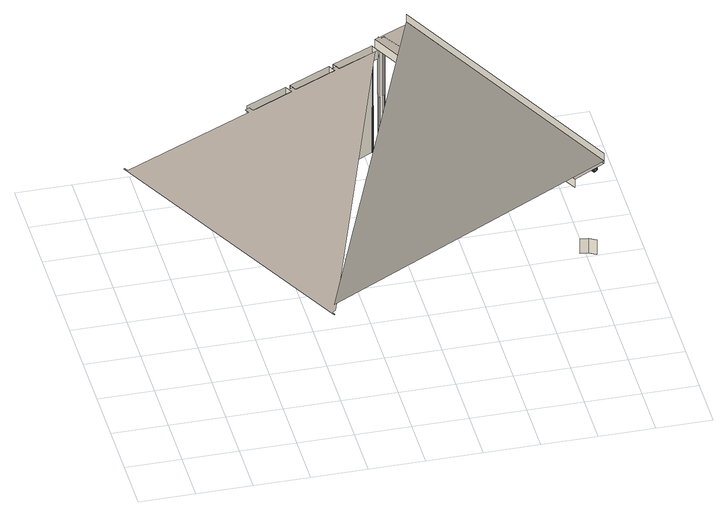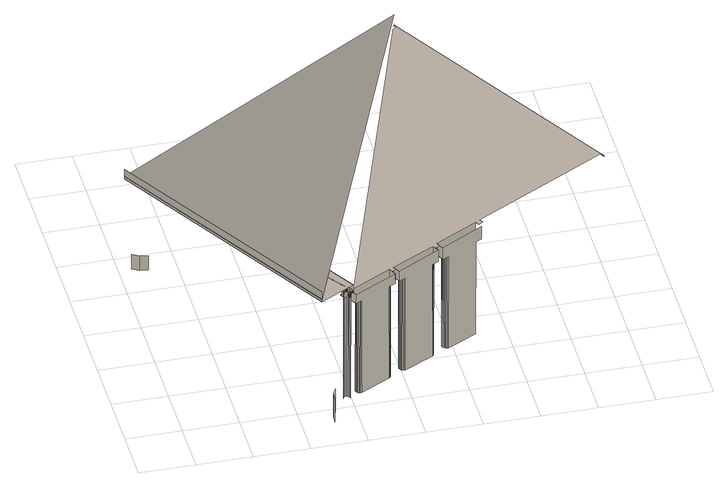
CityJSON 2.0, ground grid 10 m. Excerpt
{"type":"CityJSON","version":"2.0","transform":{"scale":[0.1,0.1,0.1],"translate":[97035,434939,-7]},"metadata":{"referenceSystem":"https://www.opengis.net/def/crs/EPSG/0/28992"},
"CityObjects":{
"bridge1":{"type":"Bridge","attributes":{"name":"Van Brienenoordbrug"},"children":["bridge1-1","bridge1-2","bridge1-3","bridge1-4","bridge1-5","bridge1-6","bridge1-7","bridge1-8","bridge1-9","bridge1-10","bridge1-11","bridge1-12","bridge1-13","bridge1-14","bridge1-15","bridge1-16","bridge1-17","bridge1-18","bridge1-19","bridge1-20","bridge1-21","bridge1-22","bridge1-23","bridge1-24","bridge1-25","bridge1-26","bridge1-27","bridge1-28","bridge1-29","bridge1-30","bridge1-31","bridge1-32","bridge1-33","bridge1-34","bridge1-35","bridge1-36","bridge1-37","bridge1-38","bridge1-39","bridge1-40","bridge1-41","bridge1-42","bridge1-43","bridge1-44","bridge1-45","bridge1-46","bridge1-47","bridge1-48","bridge1-49","bridge1-50","bridge1-51","bridge1-52","bridge1-53","bridge1-54","bridge1-55","bridge1-56","bridge1-57","bridge1-58","bridge1-59","bridge1-60","bridge1-61","bridge1-62","bridge1-63","bridge1-64","bridge1-65","bridge1-66"],"geometry":[{"type":"MultiSurface","lod":"2","boundaries":[[[0,1,2,3,4,5,6,7,8,9,10,11,12,13,14,15,16,17,18,19]],[[20,21,22,23,24,25,26,27,28]],[[29,7,6,30,31,32,33,34]],[[35,36,25,24]],[[37,38,36,35]],[[34,33,39,40]],[[41,42,38,37]],[[40,39,43,44]],[[45,46,42,41]],[[24,23,29,34,40,44,47,48,49,50,51,45,41,37,35]],[[44,43,52,47]],[[51,53,46,45]],[[47,52,54,48]],[[50,55,53,51]],[[48,54,56,49]],[[49,56,55,50]],[[23,22,8,7,29]],[[57,10,9,58,59]],[[60,61,62,63]],[[64,65,61,60]],[[63,62,66,67]],[[68,69,65,64]],[[67,66,70,71]],[[72,57,59,73,74,75,68,64,60,63,67,71,76,77,78]],[[75,79,69,68]],[[71,70,80,76]],[[74,81,79,75]],[[76,80,82,77]],[[73,83,81,74]],[[77,82,84,78]],[[78,84,85,72]],[[86,87,88,83,73,59,58,89]],[[90,11,10,57,72,85,91,92]],[[93,94,88,87]],[[95,96,94,93]],[[92,91,97,98]],[[99,100,96,95]],[[98,97,101,102]],[[103,104,100,99]],[[87,86,90,92,98,102,105,106,107,108,109,103,99,95,93]],[[102,101,110,105]],[[109,111,104,103]],[[105,110,112,106]],[[108,113,111,109]],[[106,112,114,107]],[[107,114,113,108]],[[86,89,12,11,90]],[[115,14,13,116,117]],[[118,119,120,121]],[[122,123,119,118]],[[121,120,124,125]],[[126,127,123,122]],[[125,124,128,129]],[[130,115,117,131,132,133,126,122,118,121,125,129,134,135,136]],[[133,137,127,126]],[[129,128,138,134]],[[132,139,137,133]],[[134,138,140,135]],[[131,141,139,132]],[[135,140,142,136]],[[136,142,143,130]],[[144,145,146]],[[117,116,147,148,149,150,141,131]],[[151,152,15,14,115,130,143,153,154]],[[155,156,150,149]],[[157,158,156,155]],[[154,153,159,160]],[[161,162,158,157]],[[160,159,163,164]],[[165,166,162,161]],[[149,148,151,154,160,164,167,168,169,170,171,165,161,157,155]],[[164,163,172,167]],[[171,173,166,165]],[[167,172,174,168]],[[170,175,173,171]],[[168,174,176,169]],[[169,176,175,170]],[[148,147,177,178,152,151]],[[179,180,181]],[[182,183,184,185]],[[186,182,185,187]],[[188,180,179,189,190,191,192,193]],[[179,181,194,189]],[[195,196,197,198]],[[196,199,200,197]]],"semantics":{"surfaces":[{"type":"OuterCeilingSurface"},{"type":"WallSurface"},{"type":"OuterFloorSurface"}],"values":[0,1,1,1,1,1,1,1,1,0,1,1,1,1,1,1,1,1,1,1,1,1,1,0,1,1,1,1,1,1,1,1,1,1,1,1,1,1,1,0,1,1,1,1,1,1,1,1,1,1,1,1,1,0,1,1,1,1,1,1,1,2,1,1,1,1,1,1,1,1,0,1,1,1,1,1,1,1,0,1,1,1,0,1,1]}}]},
"bridge1-1":{"type":"BridgeInstallation","parents":["bridge1"],"geometry":[{"type":"MultiSurface","lod":"2","boundaries":[[[201,202,203,204]]]}]},
"bridge1-2":{"type":"BridgeInstallation","parents":["bridge1"],"geometry":[{"type":"MultiSurface","lod":"2","boundaries":[[[205,201,204,206]]]}]},
"bridge1-3":{"type":"BridgeInstallation","parents":["bridge1"],"geometry":[{"type":"MultiSurface","lod":"2","boundaries":[[[202,203,207,208]]]}]},
"bridge1-4":{"type":"BridgeInstallation","parents":["bridge1"],"geometry":[{"type":"MultiSurface","lod":"2","boundaries":[[[209,205,206,210]]]}]},
"bridge1-5":{"type":"BridgeInstallation","parents":["bridge1"],"geometry":[{"type":"MultiSurface","lod":"2","boundaries":[[[207,211,212,213,214,215,216,217,210,206,204,203]]]}]},
"bridge1-6":{"type":"BridgeInstallation","parents":["bridge1"],"geometry":[{"type":"MultiSurface","lod":"2","boundaries":[[[218,209,210,217]]]}]},
"bridge1-7":{"type":"BridgeInstallation","parents":["bridge1"],"geometry":[{"type":"MultiSurface","lod":"2","boundaries":[[[219,220,207,208]]]}]},
"bridge1-8":{"type":"BridgeInstallation","parents":["bridge1"],"geometry":[{"type":"MultiSurface","lod":"2","boundaries":[[[203,221,222,211,207]]]}]},
"bridge1-9":{"type":"BridgeInstallation","parents":["bridge1"],"geometry":[{"type":"MultiSurface","lod":"2","boundaries":[[[223,218,217]]]}]},
"bridge1-10":{"type":"BridgeInstallation","parents":["bridge1"],"geometry":[{"type":"MultiSurface","lod":"2","boundaries":[[[224,225,226,208,202,201,205,209,218,223,227,228,229,230,231]]]}]},
"bridge1-11":{"type":"BridgeInstallation","parents":["bridge1"],"geometry":[{"type":"MultiSurface","lod":"2","boundaries":[[[227,223,217,216]]]}]},
"bridge1-12":{"type":"BridgeInstallation","parents":["bridge1"],"geometry":[{"type":"MultiSurface","lod":"2","boundaries":[[[228,227,216,215]]]}]},
"bridge1-13":{"type":"BridgeInstallation","parents":["bridge1"],"geometry":[{"type":"MultiSurface","lod":"2","boundaries":[[[208,226,232,202]]]}]},
"bridge1-14":{"type":"BridgeInstallation","parents":["bridge1"],"geometry":[{"type":"MultiSurface","lod":"2","boundaries":[[[229,228,215,214]]]}]},
"bridge1-15":{"type":"BridgeInstallation","parents":["bridge1"],"geometry":[{"type":"MultiSurface","lod":"2","boundaries":[[[219,233,234,220]]]}]},
"bridge1-16":{"type":"BridgeInstallation","parents":["bridge1"],"geometry":[{"type":"MultiSurface","lod":"2","boundaries":[[[212,235,213]]]}]},
"bridge1-17":{"type":"BridgeInstallation","parents":["bridge1"],"geometry":[{"type":"MultiSurface","lod":"2","boundaries":[[[213,235,236,237,230,229,214]]]}]},
"bridge1-18":{"type":"BridgeInstallation","parents":["bridge1"]},
"bridge1-19":{"type":"BridgeInstallation","parents":["bridge1"],"geometry":[{"type":"MultiSurface","lod":"2","boundaries":[[[235,237,236]]]}]},
"bridge1-20":{"type":"BridgeInstallation","parents":["bridge1"],"geometry":[{"type":"MultiSurface","lod":"2","boundaries":[[[238,236,235,212,211,222,239]]]}]},
"bridge1-21":{"type":"BridgeInstallation","parents":["bridge1"],"geometry":[{"type":"MultiSurface","lod":"2","boundaries":[[[240,237,236,238]]]}]},
"bridge1-22":{"type":"BridgeInstallation","parents":["bridge1"],"geometry":[{"type":"MultiSurface","lod":"2","boundaries":[[[237,235,212,241]]]}]},
"bridge1-23":{"type":"BridgeInstallation","parents":["bridge1"],"geometry":[{"type":"MultiSurface","lod":"2","boundaries":[[[212,242,243,241]]]}]},
"bridge1-24":{"type":"BridgeInstallation","parents":["bridge1"],"geometry":[{"type":"MultiSurface","lod":"2","boundaries":[[[230,237,241,231]]]}]},
"bridge1-25":{"type":"BridgeInstallation","parents":["bridge1"],"geometry":[{"type":"MultiSurface","lod":"2","boundaries":[[[244,241,237,240]]]}]},
"bridge1-26":{"type":"BridgeInstallation","parents":["bridge1"],"geometry":[{"type":"MultiSurface","lod":"2","boundaries":[[[245,225,243,242]]]}]},
"bridge1-27":{"type":"BridgeInstallation","parents":["bridge1"],"geometry":[{"type":"MultiSurface","lod":"2","boundaries":[[[231,241,243,224]]]}]},
"bridge1-28":{"type":"BridgeInstallation","parents":["bridge1"],"geometry":[{"type":"MultiSurface","lod":"2","boundaries":[[[224,243,225]]]}]},
"bridge1-29":{"type":"BridgeInstallation","parents":["bridge1"],"geometry":[{"type":"MultiSurface","lod":"2","boundaries":[[[232,226,225,243,241,244,246]]]}]},
"bridge1-30":{"type":"BridgeInstallation","parents":["bridge1"],"geometry":[{"type":"MultiSurface","lod":"2","boundaries":[[[247,248,232,246]]]}]},
"bridge1-31":{"type":"BridgeInstallation","parents":["bridge1"],"geometry":[{"type":"MultiSurface","lod":"2","boundaries":[[[248,232,226,249,250]]]}]},
"bridge1-32":{"type":"BridgeInstallation","parents":["bridge1"],"geometry":[{"type":"MultiSurface","lod":"2","boundaries":[[[249,226,225,251]]]}]},
"bridge1-33":{"type":"BridgeInstallation","parents":["bridge1"],"geometry":[{"type":"MultiSurface","lod":"2","boundaries":[[[252,253,254,255,233,219,208,226,249],[256,257,258,259,260,261,262,263,264,265,266,267,268,269,270,271,272,273,274,275,276,277,278,279,280]]]}]},
"bridge1-34":{"type":"BridgeInstallation","parents":["bridge1"],"geometry":[{"type":"MultiSurface","lod":"2","boundaries":[[[281,250,248,247]]]}]},
"bridge1-35":{"type":"BridgeInstallation","parents":["bridge1"],"geometry":[{"type":"MultiSurface","lod":"2","boundaries":[[[282,283,251,249,250,281]]]}]},
"bridge1-36":{"type":"BridgeInstallation","parents":["bridge1"]},
"bridge1-37":{"type":"BridgeInstallation","parents":["bridge1"],"geometry":[{"type":"MultiSurface","lod":"2","boundaries":[[[283,284,285]]]}]},
"bridge1-38":{"type":"BridgeInstallation","parents":["bridge1"],"geometry":[{"type":"MultiSurface","lod":"2","boundaries":[[[285,284,286,287]]]}]},
"bridge1-39":{"type":"BridgeInstallation","parents":["bridge1"],"geometry":[{"type":"MultiSurface","lod":"2","boundaries":[[[288,248,250,249,252]]]}]},
"bridge1-40":{"type":"BridgeInstallation","parents":["bridge1"],"geometry":[{"type":"MultiSurface","lod":"2","boundaries":[[[252,249,251,283,285,287,289,290,291,292,293,294,295,296,288]]]}]},
"bridge1-41":{"type":"BridgeInstallation","parents":["bridge1"],"geometry":[{"type":"MultiSurface","lod":"2","boundaries":[[[278,297,298,279]]]}]},
"bridge1-42":{"type":"BridgeInstallation","parents":["bridge1"],"geometry":[{"type":"MultiSurface","lod":"2","boundaries":[[[277,299,297,278]]]}]},
"bridge1-43":{"type":"BridgeInstallation","parents":["bridge1"],"geometry":[{"type":"MultiSurface","lod":"2","boundaries":[[[279,298,300,280]]]}]},
"bridge1-44":{"type":"BridgeInstallation","parents":["bridge1"],"geometry":[{"type":"MultiSurface","lod":"2","boundaries":[[[276,301,299,277]]]}]},
"bridge1-45":{"type":"BridgeInstallation","parents":["bridge1"],"geometry":[{"type":"MultiSurface","lod":"2","boundaries":[[[280,300,302,256]]]}]},
"bridge1-46":{"type":"BridgeInstallation","parents":["bridge1"],"geometry":[{"type":"MultiSurface","lod":"2","boundaries":[[[275,303,304,301,276]]]}]},
"bridge1-47":{"type":"BridgeInstallation","parents":["bridge1"],"geometry":[{"type":"MultiSurface","lod":"2","boundaries":[[[256,302,305,257]]]}]},
"bridge1-48":{"type":"BridgeInstallation","parents":["bridge1"],"geometry":[{"type":"MultiSurface","lod":"2","boundaries":[[[306,303,275,274]]]}]},
"bridge1-49":{"type":"BridgeInstallation","parents":["bridge1"],"geometry":[{"type":"MultiSurface","lod":"2","boundaries":[[[257,305,307,258]]]}]},
"bridge1-50":{"type":"BridgeInstallation","parents":["bridge1"],"geometry":[{"type":"MultiSurface","lod":"2","boundaries":[[[273,308,306,274]]]}]},
"bridge1-51":{"type":"BridgeInstallation","parents":["bridge1"],"geometry":[{"type":"MultiSurface","lod":"2","boundaries":[[[307,309,259,258]]]}]},
"bridge1-52":{"type":"BridgeInstallation","parents":["bridge1"],"geometry":[{"type":"MultiSurface","lod":"2","boundaries":[[[271,310,308,273,272]]]}]},
"bridge1-53":{"type":"BridgeInstallation","parents":["bridge1"],"geometry":[{"type":"MultiSurface","lod":"2","boundaries":[[[259,309,311,260]]]}]},
"bridge1-54":{"type":"BridgeInstallation","parents":["bridge1"],"geometry":[{"type":"MultiSurface","lod":"2","boundaries":[[[270,312,310,271]]]}]},
"bridge1-55":{"type":"BridgeInstallation","parents":["bridge1"],"geometry":[{"type":"MultiSurface","lod":"2","boundaries":[[[260,311,313,261]]]}]},
"bridge1-56":{"type":"BridgeInstallation","parents":["bridge1"],"geometry":[{"type":"MultiSurface","lod":"2","boundaries":[[[269,314,312,270]]]}]},
"bridge1-57":{"type":"BridgeInstallation","parents":["bridge1"],"geometry":[{"type":"MultiSurface","lod":"2","boundaries":[[[261,313,315,262]]]}]},
"bridge1-58":{"type":"BridgeInstallation","parents":["bridge1"],"geometry":[{"type":"MultiSurface","lod":"2","boundaries":[[[268,316,314,269]]]}]},
"bridge1-59":{"type":"BridgeInstallation","parents":["bridge1"],"geometry":[{"type":"MultiSurface","lod":"2","boundaries":[[[262,315,317,263]]]}]},
"bridge1-60":{"type":"BridgeInstallation","parents":["bridge1"],"geometry":[{"type":"MultiSurface","lod":"2","boundaries":[[[267,318,316,268]]]}]},
"bridge1-61":{"type":"BridgeInstallation","parents":["bridge1"],"geometry":[{"type":"MultiSurface","lod":"2","boundaries":[[[263,317,319,264]]]}]},
"bridge1-62":{"type":"BridgeInstallation","parents":["bridge1"],"geometry":[{"type":"MultiSurface","lod":"2","boundaries":[[[266,320,318,267]]]}]},
"bridge1-63":{"type":"BridgeInstallation","parents":["bridge1"],"geometry":[{"type":"MultiSurface","lod":"2","boundaries":[[[264,319,321,265]]]}]},
"bridge1-64":{"type":"BridgeInstallation","parents":["bridge1"],"geometry":[{"type":"MultiSurface","lod":"2","boundaries":[[[265,321,320,266]]]}]},
"bridge1-65":{"type":"BridgeInstallation","parents":["bridge1"],"geometry":[{"type":"MultiSurface","lod":"2","boundaries":[[[181,146,145,194]]]}]},
"bridge1-66":{"type":"BridgeInstallation","parents":["bridge1"],"geometry":[{"type":"MultiSurface","lod":"2","boundaries":[[[322,323,145,146]]]}]}
},
"vertices":[
[10,465,276],[11,466,276],[15,459,276],[255,583,268],[251,590,268],[259,594,268],[263,587,267],[340,627,265],[337,634,265],[345,638,265],[348,632,264],[426,672,262],[423,678,262],[431,683,262],[434,676,262],[505,712,259],[269,12,260],[263,8,260],[266,2,260],[265,1,260],[256,601,241],[256,601,268],[333,641,265],[333,641,241],[321,635,241],[322,636,49],[310,630,49],[268,608,49],[267,607,241],[340,627,241],[263,587,241],[274,593,241],[275,594,49],[329,622,49],[328,621,241],[323,635,241],[323,636,49],[325,635,241],[325,636,49],[330,623,49],[330,623,241],[327,635,241],[327,635,49],[331,625,49],[331,624,241],[328,634,241],[328,634,49],[331,626,241],[331,628,241],[331,629,241],[330,631,241],[329,632,241],[331,627,49],[330,633,49],[332,628,49],[331,632,49],[331,630,49],[348,632,241],[341,645,265],[341,645,241],[350,643,241],[351,644,49],[351,642,49],[351,642,241],[350,645,241],[350,646,49],[352,641,49],[352,640,241],[350,647,241],[351,647,49],[354,640,49],[353,639,241],[360,638,241],[353,651,241],[352,650,241],[351,648,241],[355,638,241],[357,638,241],[358,637,241],[351,649,49],[355,639,49],[352,651,49],[357,638,49],[353,652,49],[359,638,49],[360,638,49],[419,685,242],[407,679,242],[407,680,49],[419,685,262],[426,672,242],[414,666,49],[414,666,241],[409,679,242],[409,680,49],[411,679,242],[411,680,49],[416,668,49],[415,667,241],[412,679,242],[413,679,49],[417,669,49],[416,668,241],[414,678,242],[414,679,49],[417,670,241],[417,672,242],[417,674,242],[416,675,242],[415,677,242],[417,671,49],[415,677,49],[417,672,49],[416,676,49],[417,674,49],[434,676,241],[427,690,262],[427,689,241],[436,688,241],[436,688,49],[437,687,49],[437,686,241],[436,689,241],[436,690,49],[438,685,49],[438,684,241],[436,691,241],[436,692,49],[439,684,49],[439,683,241],[446,682,241],[439,695,241],[437,694,241],[437,693,241],[441,682,241],[442,682,241],[444,682,241],[437,693,49],[441,683,49],[438,695,49],[442,682,49],[439,696,49],[444,682,49],[446,683,49],[265,1,282],[809,316,263],[570,755,280],[504,729,259],[505,729,241],[493,723,241],[493,724,48],[512,716,241],[511,715,259],[500,711,48],[500,710,241],[495,724,241],[495,724,48],[496,724,241],[497,724,48],[501,712,48],[501,711,241],[498,723,241],[498,724,48],[502,713,48],[502,713,241],[500,722,241],[500,723,48],[502,714,241],[503,716,241],[502,718,241],[502,719,241],[501,721,241],[503,715,48],[501,722,48],[503,717,48],[502,720,48],[503,718,48],[507,722,259],[508,721,259],[536,671,274],[508,723,276],[570,755,274],[542,720,50],[535,707,50],[535,707,2],[542,720,2],[543,735,50],[543,735,2],[508,723,274],[750,281,259],[750,281,257],[750,281,242],[746,288,242],[508,723,259],[809,316,257],[770,327,97],[784,325,97],[784,325,67],[770,327,67],[797,317,97],[797,317,67],
[512,721,265],[511,721,266],[509,726,266],[509,727,265],
[513,722,265],[510,727,265],
[512,728,266],[515,723,266],
[514,722,264],[511,728,264],
[515,730,266],[515,730,258],[514,729,259],[514,729,260],[513,729,261],[513,729,262],[512,728,263],
[514,723,263],
[515,723,271],[512,728,271],
[515,733,266],[514,730,266],
[515,723,262],
[518,724,257],[518,724,256],[518,724,266],[516,723,262],[516,724,261],[517,724,260],[517,724,259],[517,724,258],
[520,724,266],
[518,725,275],[516,730,275],
[515,728,259],
[515,727,260],[516,726,259],
[515,728,45],[515,731,45],
[516,727,45],
[517,725,258],
[515,730,257],[517,724,257],
[518,725,45],
[515,730,256],
[521,724,45],
[524,725,45],[523,724,266],
[526,729,266],[526,726,266],
[527,729,256],
[530,731,266],[530,731,271],[526,729,275],[522,727,275],[520,725,274],[521,726,274],[522,726,275],[523,727,275],[524,727,275],[525,728,274],[526,728,274],[526,729,273],[527,729,272],[527,729,270],[527,729,269],[526,729,268],[526,728,267],[525,728,266],[524,728,266],[523,727,266],[522,727,266],[522,726,266],[521,726,266],[520,725,267],[519,725,268],[519,725,269],[519,725,270],[519,725,271],[519,725,273],
[526,727,45],
[527,730,45],[527,729,257],
[527,730,258],[527,729,258],
[526,731,259],[527,729,259],
[533,732,266],
[528,729,260],[528,730,261],[529,730,262],[529,730,263],[530,731,263],[531,731,264],[531,731,265],[532,732,265],
[788,306,252],[788,306,253],
[788,306,251],
[789,306,254],
[789,306,250],
[789,307,255],
[789,307,249],[789,307,250],
[790,307,256],
[790,307,248],
[791,308,256],
[791,308,248],
[792,308,257],
[792,309,248],
[793,309,257],
[793,309,248],
[794,310,256],
[794,310,248],
[795,310,255],
[795,310,249],
[796,310,254],
[796,310,250],
[796,311,253],
[796,311,251],
[796,311,252],
[570,755,295],[809,316,278]
]}
